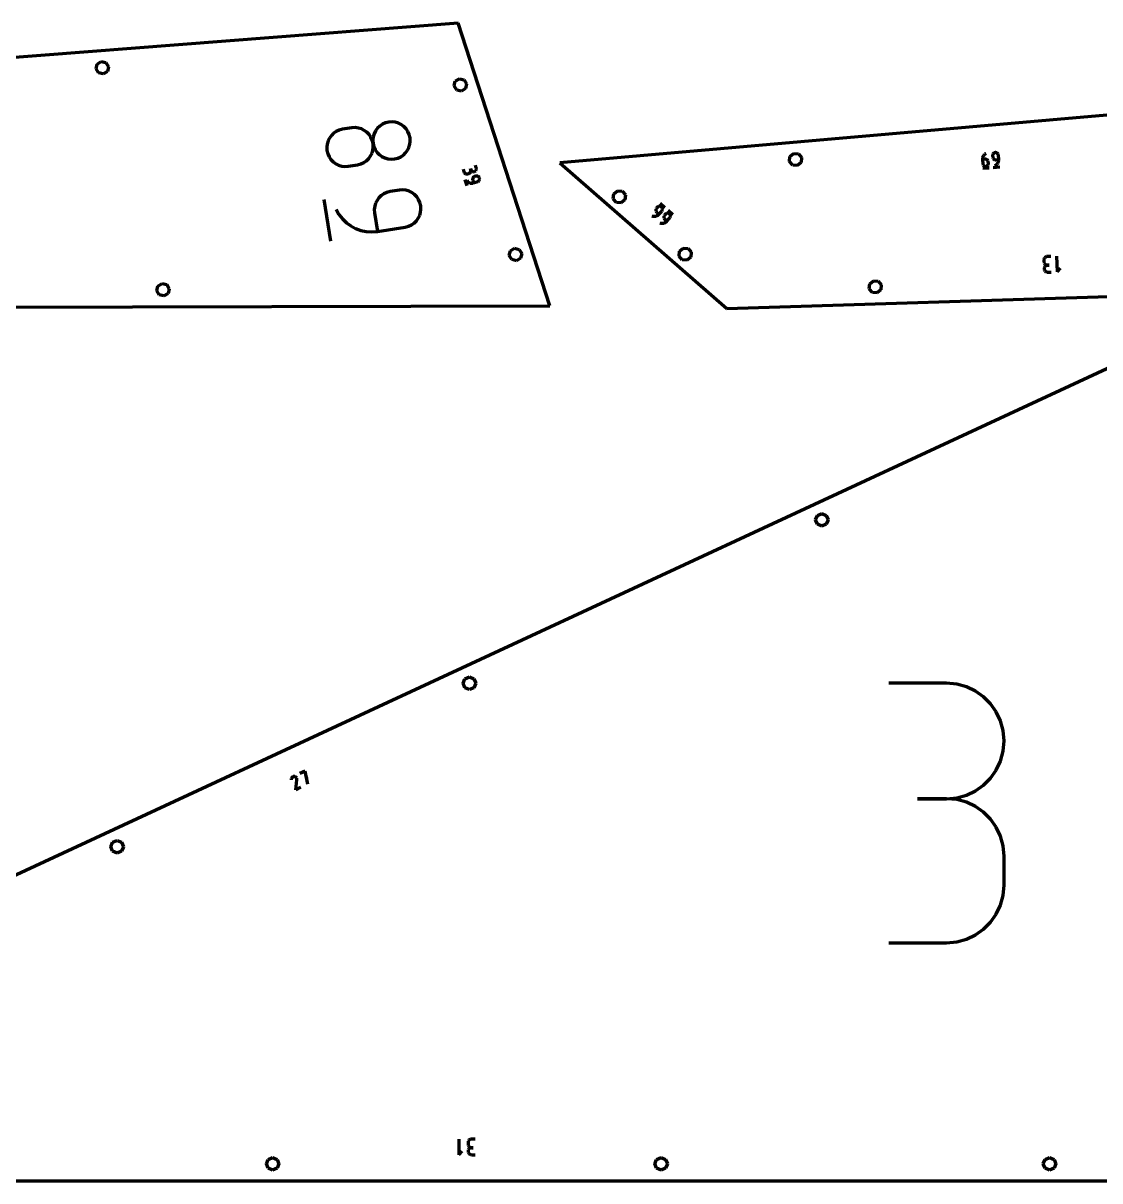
# Model space of a CAD drawing. Header units: inches. Extents: x -100 to 100, y -100 to -26.
# Drawn here: x -63.17 to -49.31, y -99.94 to -85.03 of the extents above; entities that cross this region are included whole.
import ezdxf

# ---------------------------------------------------------------- set-up
doc = ezdxf.new("R2010")
doc.units = ezdxf.units.IN
doc.header["$MEASUREMENT"] = 0
for name, color, linetype, lineweight in [('annotation', 7, 'Continuous', 0), ('boundary', 7, 'Continuous', 0), ('hole', 7, 'Continuous', 0)]:
    doc.layers.add(name, color=color, linetype=linetype, lineweight=lineweight)

msp = doc.modelspace()

# ---------------------------------------------------------------- linework, layer by layer
at = {"layer": 'annotation', "color": 1, "lineweight": 70}
for p, q in [((-59.175927, -86.449994), (-59.205363, -86.478624)), ((-59.141707, -86.426625), (-59.175927, -86.449994)), ((-59.103261, -86.409298), (-59.141707, -86.426625)), ((-59.061146, -86.398795), (-59.103261, -86.409298)), ((-58.942804, -86.380319), (-59.061146, -86.398795)), ((-59.061146, -86.398795), (-59.061146, -86.398795)), ((-58.899489, -86.377483), (-58.942804, -86.380319)), ((-58.857546, -86.382254), (-58.899489, -86.377483)), ((-58.817755, -86.394061), (-58.857546, -86.382254)), ((-58.780896, -86.412334), (-58.817755, -86.394061)), ((-58.74775, -86.436503), (-58.780896, -86.412334)), ((-58.719096, -86.465999), (-58.74775, -86.436503)), ((-58.635791, -86.419052), (-58.654093, -86.455882)), ((-58.611584, -86.385923), (-58.635791, -86.419052)), ((-58.582042, -86.357276), (-58.611584, -86.385923)), ((-58.547733, -86.333894), (-58.582042, -86.357276)), ((-58.509225, -86.316558), (-58.547733, -86.333894)), ((-58.467087, -86.30605), (-58.509225, -86.316558)), ((-58.423952, -86.303242), (-58.467087, -86.30605)), ((-58.467087, -86.30605), (-58.467087, -86.30605)), ((-58.382149, -86.308035), (-58.423952, -86.303242)), ((-58.342463, -86.319858), (-58.382149, -86.308035)), ((-58.30568, -86.338143), (-58.342463, -86.319858)), ((-58.272584, -86.36232), (-58.30568, -86.338143)), ((-58.243961, -86.391821), (-58.272584, -86.36232)), ((-58.220595, -86.426076), (-58.243961, -86.391821)), ((-58.203273, -86.464516), (-58.220595, -86.426076)), ((-59.259396, -86.588281), (-59.264123, -86.630154)), ((-59.247655, -86.548548), (-59.259396, -86.588281)), ((-59.229459, -86.511736), (-59.247655, -86.548548)), ((-59.205363, -86.478624), (-59.229459, -86.511736)), ((-58.695715, -86.500252), (-58.719096, -86.465999)), ((-58.678387, -86.538691), (-58.695715, -86.500252)), ((-58.667892, -86.580746), (-58.678387, -86.538691)), ((-58.665923, -86.495628), (-58.670712, -86.537511)), ((-58.670712, -86.537511), (-58.667892, -86.580746)), ((-58.665066, -86.623999), (-58.667892, -86.580746)), ((-58.667892, -86.580746), (-58.667892, -86.580746)), ((-58.667892, -86.580746), (-58.667892, -86.580746)), ((-58.667892, -86.580746), (-58.6574, -86.622784)), ((-58.654093, -86.455882), (-58.665923, -86.495628)), ((-58.206548, -86.631462), (-58.194736, -86.591715)), ((-58.192779, -86.506572), (-58.203273, -86.464516)), ((-58.194736, -86.591715), (-58.189955, -86.549825)), ((-58.189955, -86.549825), (-58.192779, -86.506572)), ((-58.192779, -86.506572), (-58.192779, -86.506572)), ((-59.264123, -86.630154), (-59.26128, -86.673386)), ((-59.26128, -86.673386), (-59.26128, -86.673386)), ((-59.26128, -86.673386), (-59.25081, -86.715427)), ((-59.25081, -86.715427), (-59.233545, -86.753866)), ((-58.724157, -86.775585), (-58.699961, -86.742463)), ((-58.699961, -86.742463), (-58.681668, -86.705638)), ((-58.681668, -86.705638), (-58.669848, -86.66589)), ((-58.669848, -86.66589), (-58.665066, -86.623999)), ((-58.6574, -86.622784), (-58.640072, -86.661214)), ((-58.640072, -86.661214), (-58.61669, -86.695463)), ((-58.61669, -86.695463), (-58.588033, -86.724961)), ((-58.588033, -86.724961), (-58.55488, -86.749135)), ((-58.312621, -86.753383), (-58.278428, -86.730025)), ((-58.278428, -86.730025), (-58.248968, -86.701399)), ((-58.248968, -86.701399), (-58.224817, -86.668284)), ((-58.224817, -86.668284), (-58.206548, -86.631462)), ((-50.81741, -86.745151), (-50.821787, -86.755083)), ((-50.811695, -86.735948), (-50.81741, -86.745151)), ((-50.80473, -86.727615), (-50.811695, -86.735948)), ((-50.796602, -86.720295), (-50.80473, -86.727615)), ((-50.787399, -86.714129), (-50.796602, -86.720295)), ((-50.777208, -86.70926), (-50.787399, -86.714129)), ((-50.777208, -86.70926), (-50.777208, -86.70926)), ((-50.693575, -86.732404), (-50.693592, -86.739072)), ((-50.693592, -86.739072), (-50.691985, -86.757485)), ((-50.692407, -86.726026), (-50.693575, -86.732404)), ((-50.690184, -86.720052), (-50.692407, -86.726026)), ((-50.687, -86.714594), (-50.690184, -86.720052)), ((-50.682952, -86.709768), (-50.687, -86.714594)), ((-50.678135, -86.705685), (-50.682952, -86.709768)), ((-50.672645, -86.702459), (-50.678135, -86.705685)), ((-50.666578, -86.700205), (-50.672645, -86.702459)), ((-50.66003, -86.699035), (-50.666578, -86.700205)), ((-50.653364, -86.699052), (-50.66003, -86.699035)), ((-50.66003, -86.699035), (-50.66003, -86.699035)), ((-50.646991, -86.700221), (-50.653364, -86.699052)), ((-50.641023, -86.702446), (-50.646991, -86.700221)), ((-50.635574, -86.705633), (-50.641023, -86.702446)), ((-50.630755, -86.709687), (-50.635574, -86.705633)), ((-50.62668, -86.714511), (-50.630755, -86.709687)), ((-50.623461, -86.72001), (-50.62668, -86.714511)), ((-50.62121, -86.726089), (-50.623461, -86.72001)), ((-50.620041, -86.732654), (-50.62121, -86.726089)), ((-50.615222, -86.787884), (-50.620041, -86.732654)), ((-50.620041, -86.732654), (-50.620041, -86.732654)), ((-59.233545, -86.753866), (-59.210252, -86.78813)), ((-59.210252, -86.78813), (-59.1817, -86.817644)), ((-59.1817, -86.817644), (-59.148659, -86.841836)), ((-59.148659, -86.841836), (-59.111896, -86.860131)), ((-59.111896, -86.860131), (-59.072182, -86.871957)), ((-59.072182, -86.871957), (-59.030284, -86.87674)), ((-59.030284, -86.87674), (-58.986971, -86.873907)), ((-58.986971, -86.873907), (-58.868629, -86.855432)), ((-58.868629, -86.855432), (-58.826493, -86.844927)), ((-58.868629, -86.855432), (-58.868629, -86.855432)), ((-58.826493, -86.844927), (-58.787991, -86.827597)), ((-58.787991, -86.827597), (-58.75369, -86.804223)), ((-58.75369, -86.804223), (-58.724157, -86.775585)), ((-58.55488, -86.749135), (-58.518011, -86.767414)), ((-58.518011, -86.767414), (-58.478208, -86.779226)), ((-58.478208, -86.779226), (-58.436248, -86.784)), ((-58.436248, -86.784), (-58.392913, -86.781163)), ((-58.392913, -86.781163), (-58.350974, -86.770689)), ((-58.392913, -86.781163), (-58.392913, -86.781163)), ((-58.350974, -86.770689), (-58.312621, -86.753383)), ((-57.339999, -86.896526), (-57.351397, -86.861415)), ((-57.338516, -86.903025), (-57.339999, -86.896526)), ((-50.824738, -86.765601), (-50.826176, -86.776563)), ((-50.826176, -86.776563), (-50.826014, -86.787828)), ((-50.789239, -86.784619), (-50.826014, -86.787828)), ((-50.826014, -86.787828), (-50.821211, -86.842872)), ((-50.821787, -86.755083), (-50.824738, -86.765601)), ((-50.821211, -86.842872), (-50.821211, -86.842872)), ((-50.821211, -86.842872), (-50.82004, -86.849436)), ((-50.820798, -86.900792), (-50.737994, -86.893567)), ((-50.82004, -86.849436), (-50.817785, -86.855514)), ((-50.817785, -86.855514), (-50.814561, -86.861011)), ((-50.814561, -86.861011), (-50.81048, -86.865833)), ((-50.81048, -86.865833), (-50.805657, -86.869884)), ((-50.805657, -86.869884), (-50.800206, -86.87307)), ((-50.800206, -86.87307), (-50.794241, -86.875294)), ((-50.794241, -86.875294), (-50.787875, -86.876463)), ((-50.782573, -86.784632), (-50.789239, -86.784619)), ((-50.787875, -86.876463), (-50.781223, -86.87648)), ((-50.776201, -86.785792), (-50.782573, -86.784632)), ((-50.781223, -86.87648), (-50.774661, -86.875309)), ((-50.781223, -86.87648), (-50.781223, -86.87648)), ((-50.770234, -86.788004), (-50.776201, -86.785792)), ((-50.774661, -86.875309), (-50.768586, -86.873055)), ((-50.764786, -86.791174), (-50.770234, -86.788004)), ((-50.768586, -86.873055), (-50.763094, -86.869831)), ((-50.759969, -86.79521), (-50.764786, -86.791174)), ((-50.763094, -86.869831), (-50.758279, -86.86575)), ((-50.755895, -86.800018), (-50.759969, -86.79521)), ((-50.758279, -86.86575), (-50.754235, -86.860926)), ((-50.752677, -86.805503), (-50.755895, -86.800018)), ((-50.754235, -86.860926), (-50.751057, -86.85547)), ((-50.750428, -86.811573), (-50.752677, -86.805503)), ((-50.751057, -86.85547), (-50.748839, -86.849498)), ((-50.749259, -86.818134), (-50.750428, -86.811573)), ((-50.74766, -86.836454), (-50.749259, -86.818134)), ((-50.749259, -86.818134), (-50.749259, -86.818134)), ((-50.748839, -86.849498), (-50.747675, -86.843121)), ((-50.747675, -86.843121), (-50.74766, -86.836454)), ((-50.691985, -86.757485), (-50.691985, -86.757485)), ((-50.691985, -86.757485), (-50.690814, -86.764049)), ((-50.690814, -86.764049), (-50.688559, -86.770127)), ((-50.688559, -86.770127), (-50.685335, -86.775625)), ((-50.685335, -86.775625), (-50.681254, -86.780447)), ((-50.685144, -86.888955), (-50.602339, -86.88173)), ((-50.681254, -86.780447), (-50.676431, -86.784498)), ((-50.676431, -86.784498), (-50.67098, -86.787683)), ((-50.67098, -86.787683), (-50.665015, -86.789907)), ((-50.665015, -86.789907), (-50.658649, -86.791076)), ((-50.663982, -86.86625), (-50.653808, -86.861413)), ((-50.663982, -86.86625), (-50.663982, -86.86625)), ((-50.658649, -86.791076), (-50.651997, -86.791093)), ((-50.653808, -86.861413), (-50.644617, -86.855274)), ((-50.651997, -86.791093), (-50.615222, -86.787884)), ((-50.644617, -86.855274), (-50.636498, -86.847975)), ((-50.636498, -86.847975), (-50.629539, -86.839661)), ((-50.629539, -86.839661), (-50.623828, -86.830474)), ((-50.623828, -86.830474), (-50.619453, -86.82056)), ((-50.619453, -86.82056), (-50.616501, -86.810061)), ((-50.616501, -86.810061), (-50.615062, -86.799121)), ((-50.615062, -86.799121), (-50.615222, -86.787884)), ((-57.509325, -86.912682), (-57.497927, -86.947793)), ((-57.497927, -86.947793), (-57.497927, -86.947793)), ((-57.497927, -86.947793), (-57.49531, -86.953924)), ((-57.49531, -86.953924), (-57.491749, -86.959336)), ((-57.491749, -86.959336), (-57.487374, -86.963963)), ((-57.488478, -87.044218), (-57.462814, -87.123276)), ((-57.487374, -86.963963), (-57.482319, -86.967739)), ((-57.482319, -86.967739), (-57.476716, -86.970596)), ((-57.476716, -86.970596), (-57.470697, -86.97247)), ((-57.470697, -86.97247), (-57.464394, -86.973293)), ((-57.464394, -86.973293), (-57.45794, -86.972999)), ((-57.45794, -86.972999), (-57.451467, -86.971523)), ((-57.451467, -86.971523), (-57.433886, -86.965816)), ((-57.433886, -86.965816), (-57.427783, -86.96321)), ((-57.433886, -86.965816), (-57.433886, -86.965816)), ((-57.427783, -86.96321), (-57.422388, -86.959657)), ((-57.422388, -86.959657), (-57.417771, -86.955289)), ((-57.417771, -86.955289), (-57.414, -86.950237)), ((-57.410222, -86.919322), (-57.415929, -86.901742)), ((-57.415929, -86.901742), (-57.410222, -86.919322)), ((-57.414, -86.950237), (-57.411142, -86.944633)), ((-57.411142, -86.944633), (-57.409268, -86.938608)), ((-57.408739, -86.925821), (-57.410222, -86.919322)), ((-57.410222, -86.919322), (-57.410222, -86.919322)), ((-57.410222, -86.919322), (-57.407605, -86.925453)), ((-57.409268, -86.938608), (-57.408444, -86.932294)), ((-57.408444, -86.932294), (-57.408739, -86.925821)), ((-57.407605, -86.925453), (-57.404042, -86.930865)), ((-57.404042, -86.930865), (-57.399664, -86.935491)), ((-57.399664, -86.935491), (-57.394603, -86.939264)), ((-57.394603, -86.939264), (-57.388991, -86.942119)), ((-57.388991, -86.942119), (-57.382959, -86.943988)), ((-57.386614, -87.035241), (-57.38744, -87.041554)), ((-57.38744, -87.041554), (-57.387147, -87.04802)), ((-57.384737, -87.029214), (-57.386614, -87.035241)), ((-57.381874, -87.023603), (-57.384737, -87.029214)), ((-57.382959, -86.943988), (-57.376639, -86.944806)), ((-57.378094, -87.018543), (-57.381874, -87.023603)), ((-57.373462, -87.014164), (-57.378094, -87.018543)), ((-57.376639, -86.944806), (-57.370163, -86.944505)), ((-57.368047, -87.0106), (-57.373462, -87.014164)), ((-57.370163, -86.944505), (-57.363663, -86.94302)), ((-57.361915, -87.007983), (-57.368047, -87.0106)), ((-57.363663, -86.94302), (-57.35756, -86.940414)), ((-57.363663, -86.94302), (-57.363663, -86.94302)), ((-57.344334, -87.002276), (-57.361915, -87.007983)), ((-57.361915, -87.007983), (-57.361915, -87.007983)), ((-57.35756, -86.940414), (-57.352165, -86.936861)), ((-57.352165, -86.936861), (-57.347548, -86.932493)), ((-57.347548, -86.932493), (-57.343777, -86.927441)), ((-57.337834, -87.000792), (-57.344334, -87.002276)), ((-57.343777, -86.927441), (-57.340919, -86.921837)), ((-57.340919, -86.921837), (-57.339045, -86.915812)), ((-57.339045, -86.915812), (-57.338221, -86.909498)), ((-57.338221, -86.909498), (-57.338516, -86.903025)), ((-57.331357, -87.000496), (-57.337834, -87.000792)), ((-57.325035, -87.001319), (-57.331357, -87.000496)), ((-57.319002, -87.003193), (-57.325035, -87.001319)), ((-57.313388, -87.006052), (-57.319002, -87.003193)), ((-57.308326, -87.009827), (-57.313388, -87.006052)), ((-57.303949, -87.014451), (-57.308326, -87.009827)), ((-57.300388, -87.019855), (-57.303949, -87.014451)), ((-57.297775, -87.025973), (-57.300388, -87.019855)), ((-57.298704, -87.051287), (-57.296824, -87.04526)), ((-57.296292, -87.032472), (-57.297775, -87.025973)), ((-57.297775, -87.025973), (-57.297775, -87.025973)), ((-57.296824, -87.04526), (-57.295998, -87.038945)), ((-57.295998, -87.038945), (-57.296292, -87.032472)), ((-58.329656, -87.182162), (-58.448602, -87.200732)), ((-58.28632, -87.179325), (-58.329656, -87.182162)), ((-58.244361, -87.184099), (-58.28632, -87.179325)), ((-58.204557, -87.195911), (-58.244361, -87.184099)), ((-58.167689, -87.21419), (-58.204557, -87.195911)), ((-57.461595, -87.059731), (-57.461595, -87.059731)), ((-57.461595, -87.059731), (-57.454593, -87.068557)), ((-57.454593, -87.068557), (-57.446544, -87.076131)), ((-57.446544, -87.076131), (-57.437606, -87.082401)), ((-57.437606, -87.082401), (-57.42794, -87.087311)), ((-57.42794, -87.087311), (-57.417704, -87.09081)), ((-57.417704, -87.09081), (-57.40706, -87.092843)), ((-57.40706, -87.092843), (-57.396166, -87.093358)), ((-57.396166, -87.093358), (-57.385183, -87.0923)), ((-57.387147, -87.04802), (-57.385668, -87.054505)), ((-57.385668, -87.054505), (-57.37427, -87.089617)), ((-57.385183, -87.0923), (-57.37427, -87.089617)), ((-57.37427, -87.089617), (-57.321538, -87.072499)), ((-57.321538, -87.072499), (-57.315405, -87.069883)), ((-57.321538, -87.072499), (-57.321538, -87.072499)), ((-57.315405, -87.069883), (-57.309988, -87.066323)), ((-57.309988, -87.066323), (-57.305353, -87.061949)), ((-57.305353, -87.061949), (-57.301569, -87.056893)), ((-57.301569, -87.056893), (-57.298704, -87.051287)), ((-59.299896, -87.303226), (-59.216389, -87.838114)), ((-58.617266, -87.313728), (-58.635558, -87.350556)), ((-58.593071, -87.280601), (-58.617266, -87.313728)), ((-58.563539, -87.251955), (-58.593071, -87.280601)), ((-58.529239, -87.228574), (-58.563539, -87.251955)), ((-58.490737, -87.211239), (-58.529239, -87.228574)), ((-58.448602, -87.200732), (-58.490737, -87.211239)), ((-58.448602, -87.200732), (-58.448602, -87.200732)), ((-58.134536, -87.238364), (-58.167689, -87.21419)), ((-58.105879, -87.267862), (-58.134536, -87.238364)), ((-58.082496, -87.302111), (-58.105879, -87.267862)), ((-58.065169, -87.340541), (-58.082496, -87.302111)), ((-58.054677, -87.382579), (-58.065169, -87.340541)), ((-59.143011, -87.430713), (-59.143011, -87.430713)), ((-59.143011, -87.430713), (-59.10709, -87.494695)), ((-58.647379, -87.390301), (-58.652162, -87.432182)), ((-58.652162, -87.432182), (-58.649339, -87.475418)), ((-58.649339, -87.475418), (-58.612252, -87.712974)), ((-58.635558, -87.350556), (-58.647379, -87.390301)), ((-58.068452, -87.507593), (-58.056624, -87.467832)), ((-58.056624, -87.467832), (-58.051842, -87.425903)), ((-58.051842, -87.425903), (-58.054677, -87.382579)), ((-58.054677, -87.382579), (-58.054677, -87.382579)), ((-55.029069, -87.433525), (-55.029702, -87.439794)), ((-55.029702, -87.439794), (-55.029263, -87.446063)), ((-55.029263, -87.446063), (-55.027764, -87.452186)), ((-55.027354, -87.4274), (-55.029069, -87.433525)), ((-55.027764, -87.452186), (-55.025214, -87.458016)), ((-55.024546, -87.421567), (-55.027354, -87.4274)), ((-55.025214, -87.458016), (-55.021626, -87.463407)), ((-55.020635, -87.416172), (-55.024546, -87.421567)), ((-55.021626, -87.463407), (-55.017008, -87.468215)), ((-55.008557, -87.402304), (-55.020635, -87.416172)), ((-55.020635, -87.416172), (-55.020635, -87.416172)), ((-55.017008, -87.468215), (-54.989171, -87.492459)), ((-55.003748, -87.397687), (-55.008557, -87.402304)), ((-54.99835, -87.394098), (-55.003748, -87.397687)), ((-54.992511, -87.391549), (-54.99835, -87.394098)), ((-54.997167, -87.500396), (-54.989171, -87.492459)), ((-54.986378, -87.39005), (-54.992511, -87.391549)), ((-54.989171, -87.492459), (-54.952882, -87.450794)), ((-54.980098, -87.389612), (-54.986378, -87.39005)), ((-54.973818, -87.390245), (-54.980098, -87.389612)), ((-54.911476, -87.410291), (-54.974156, -87.355701)), ((-54.967685, -87.391961), (-54.973818, -87.390245)), ((-54.961846, -87.394769), (-54.967685, -87.391961)), ((-54.956448, -87.39868), (-54.961846, -87.394769)), ((-54.951843, -87.403481), (-54.956448, -87.39868)), ((-54.956448, -87.39868), (-54.956448, -87.39868)), ((-54.952882, -87.450794), (-54.94897, -87.445394)), ((-54.952882, -87.450794), (-54.952882, -87.450794)), ((-54.948265, -87.408874), (-54.951843, -87.403481)), ((-54.94897, -87.445394), (-54.94616, -87.439552)), ((-54.945725, -87.414712), (-54.948265, -87.408874)), ((-54.94616, -87.439552), (-54.944441, -87.433415)), ((-54.944235, -87.420847), (-54.945725, -87.414712)), ((-54.944441, -87.433415), (-54.943803, -87.427131)), ((-54.943803, -87.427131), (-54.944235, -87.420847)), ((-54.905873, -87.491736), (-54.917951, -87.505604)), ((-54.901063, -87.487119), (-54.905873, -87.491736)), ((-54.895665, -87.48353), (-54.901063, -87.487119)), ((-54.889826, -87.480981), (-54.895665, -87.48353)), ((-54.883693, -87.479482), (-54.889826, -87.480981)), ((-54.877413, -87.479044), (-54.883693, -87.479482)), ((-54.871133, -87.479677), (-54.877413, -87.479044)), ((-54.808792, -87.499723), (-54.871471, -87.445133)), ((-54.865, -87.481393), (-54.871133, -87.479677)), ((-54.859161, -87.484201), (-54.865, -87.481393)), ((-54.853763, -87.488112), (-54.859161, -87.484201)), ((-54.849158, -87.492913), (-54.853763, -87.488112)), ((-54.853763, -87.488112), (-54.853763, -87.488112)), ((-54.845581, -87.498306), (-54.849158, -87.492913)), ((-59.10709, -87.494695), (-59.063137, -87.551708)), ((-59.063137, -87.551708), (-59.012123, -87.601244)), ((-59.012123, -87.601244), (-58.955023, -87.642794)), ((-58.955023, -87.642794), (-58.892808, -87.67585)), ((-58.213342, -87.646779), (-58.17483, -87.62947)), ((-58.17483, -87.62947), (-58.140515, -87.606123)), ((-58.140515, -87.606123), (-58.110967, -87.577512)), ((-58.110967, -87.577512), (-58.086756, -87.544411)), ((-58.086756, -87.544411), (-58.068452, -87.507593)), ((-55.079605, -87.511865), (-55.079605, -87.511865)), ((-55.079605, -87.511865), (-55.069026, -87.515821)), ((-55.069026, -87.515821), (-55.0582, -87.518165)), ((-55.0582, -87.518165), (-55.047288, -87.518935)), ((-55.047288, -87.518935), (-55.036455, -87.518164)), ((-55.036455, -87.518164), (-55.025864, -87.51589)), ((-55.025864, -87.51589), (-55.015676, -87.512147)), ((-55.015676, -87.512147), (-55.006056, -87.50697)), ((-55.006056, -87.50697), (-54.997167, -87.500396)), ((-54.976921, -87.601297), (-54.976921, -87.601297)), ((-54.976921, -87.601297), (-54.966342, -87.605253)), ((-54.966342, -87.605253), (-54.955515, -87.607597)), ((-54.955515, -87.607597), (-54.944604, -87.608367)), ((-54.944604, -87.608367), (-54.933771, -87.607596)), ((-54.933771, -87.607596), (-54.923179, -87.605322)), ((-54.926384, -87.522956), (-54.927017, -87.529226)), ((-54.927017, -87.529226), (-54.926579, -87.535495)), ((-54.926579, -87.535495), (-54.925079, -87.541618)), ((-54.924669, -87.516832), (-54.926384, -87.522956)), ((-54.925079, -87.541618), (-54.92253, -87.547448)), ((-54.921862, -87.510999), (-54.924669, -87.516832)), ((-54.923179, -87.605322), (-54.912992, -87.601578)), ((-54.92253, -87.547448), (-54.918941, -87.552839)), ((-54.917951, -87.505604), (-54.921862, -87.510999)), ((-54.918941, -87.552839), (-54.914324, -87.557647)), ((-54.917951, -87.505604), (-54.917951, -87.505604)), ((-54.914324, -87.557647), (-54.886486, -87.581891)), ((-54.912992, -87.601578), (-54.903372, -87.596402)), ((-54.903372, -87.596402), (-54.894482, -87.589828)), ((-54.894482, -87.589828), (-54.886486, -87.581891)), ((-54.886486, -87.581891), (-54.850198, -87.540225)), ((-54.850198, -87.540225), (-54.846286, -87.534826)), ((-54.850198, -87.540225), (-54.850198, -87.540225)), ((-54.846286, -87.534826), (-54.843476, -87.528984)), ((-54.843041, -87.504144), (-54.845581, -87.498306)), ((-54.843476, -87.528984), (-54.841757, -87.522847)), ((-54.84155, -87.510279), (-54.843041, -87.504144)), ((-54.841757, -87.522847), (-54.841118, -87.516562)), ((-54.841118, -87.516562), (-54.84155, -87.510279)), ((-58.892808, -87.67585), (-58.826451, -87.699905)), ((-58.826451, -87.699905), (-58.756925, -87.714449)), ((-58.756925, -87.714449), (-58.685201, -87.718975)), ((-58.685201, -87.718975), (-58.612252, -87.712974)), ((-58.612252, -87.712974), (-58.255481, -87.657275)), ((-58.255481, -87.657275), (-58.213342, -87.646779)), ((-58.255481, -87.657275), (-58.255481, -87.657275)), ((-50.033795, -88.075111), (-50.034259, -88.083151)), ((-50.034259, -88.083151), (-50.033542, -88.10556)), ((-50.031959, -88.067492), (-50.033795, -88.075111)), ((-50.028874, -88.060427), (-50.031959, -88.067492)), ((-50.02466, -88.054046), (-50.028874, -88.060427)), ((-50.019439, -88.048482), (-50.02466, -88.054046)), ((-50.013335, -88.043866), (-50.019439, -88.048482)), ((-50.006468, -88.040331), (-50.013335, -88.043866)), ((-49.998961, -88.038007), (-50.006468, -88.040331)), ((-49.990935, -88.037028), (-49.998961, -88.038007)), ((-49.94618, -88.035596), (-49.990935, -88.037028)), ((-49.990935, -88.037028), (-49.990935, -88.037028)), ((-49.870608, -88.033171), (-49.86416, -88.234713)), ((-50.033542, -88.10556), (-50.033542, -88.10556)), ((-50.033542, -88.10556), (-50.032565, -88.113551)), ((-50.032565, -88.113551), (-50.030246, -88.121035)), ((-50.030215, -88.186995), (-50.030678, -88.195069)), ((-50.030678, -88.195069), (-50.030678, -88.195069)), ((-50.030678, -88.195069), (-50.029701, -88.20306)), ((-50.030246, -88.121035), (-50.026715, -88.127888)), ((-50.02838, -88.179349), (-50.030215, -88.186995)), ((-50.029701, -88.20306), (-50.027382, -88.210544)), ((-50.025295, -88.172262), (-50.02838, -88.179349)), ((-50.027382, -88.210544), (-50.023851, -88.217398)), ((-50.026715, -88.127888), (-50.022102, -88.133987)), ((-50.021082, -88.165865), (-50.025295, -88.172262)), ((-50.023851, -88.217398), (-50.019238, -88.223496)), ((-50.022102, -88.133987), (-50.016537, -88.139207)), ((-50.015862, -88.160289), (-50.021082, -88.165865)), ((-50.019238, -88.223496), (-50.013673, -88.228716)), ((-50.016537, -88.139207), (-50.010149, -88.143424)), ((-50.009758, -88.155665), (-50.015862, -88.160289)), ((-50.013673, -88.228716), (-50.007285, -88.232934)), ((-50.010149, -88.143424), (-50.003071, -88.146515)), ((-50.002891, -88.152125), (-50.009758, -88.155665)), ((-50.007285, -88.232934), (-50.000206, -88.236024)), ((-50.003071, -88.146515), (-49.99543, -88.148355)), ((-49.995384, -88.1498), (-50.002891, -88.152125)), ((-50.000206, -88.236024), (-49.992566, -88.237864)), ((-49.99543, -88.148355), (-49.987358, -88.14882)), ((-49.987358, -88.14882), (-49.995384, -88.1498)), ((-49.992566, -88.237864), (-49.984493, -88.238329)), ((-49.987358, -88.14882), (-49.964949, -88.148103)), ((-49.964949, -88.148103), (-49.987358, -88.14882)), ((-49.987358, -88.14882), (-49.987358, -88.14882)), ((-49.984493, -88.238329), (-49.939739, -88.236897)), ((-49.86416, -88.234713), (-49.820788, -88.188461)), ((-51.288535, -93.531976), (-52.031137, -93.531976)), ((-51.154977, -93.543964), (-51.288535, -93.531976)), ((-51.029303, -93.578512), (-51.154977, -93.543964)), ((-50.913604, -93.633494), (-51.029303, -93.578512)), ((-50.809969, -93.706786), (-50.913604, -93.633494)), ((-50.720491, -93.796263), (-50.809969, -93.706786)), ((-50.647257, -93.899801), (-50.720491, -93.796263)), ((-50.59236, -94.015274), (-50.647257, -93.899801)), ((-50.557889, -94.140559), (-50.59236, -94.015274)), ((-50.545934, -94.273529), (-50.557889, -94.140559)), ((-50.557889, -94.407124), (-50.545934, -94.273529)), ((-50.545934, -94.273529), (-50.545934, -94.273529)), ((-50.59236, -94.532894), (-50.557889, -94.407124)), ((-50.647257, -94.648733), (-50.59236, -94.532894)), ((-59.721538, -94.765386), (-59.722021, -94.775855)), ((-59.720345, -94.758822), (-59.721538, -94.765386)), ((-59.718076, -94.752752), (-59.720345, -94.758822)), ((-59.714843, -94.747268), (-59.718076, -94.752752)), ((-59.710758, -94.742462), (-59.714843, -94.747268)), ((-59.705933, -94.738426), (-59.710758, -94.742462)), ((-59.70048, -94.735253), (-59.705933, -94.738426)), ((-59.69451, -94.733034), (-59.70048, -94.735253)), ((-59.688136, -94.731861), (-59.69451, -94.733034)), ((-59.68147, -94.731827), (-59.688136, -94.731861)), ((-59.674932, -94.733037), (-59.68147, -94.731827)), ((-59.68147, -94.731827), (-59.68147, -94.731827)), ((-59.668876, -94.73532), (-59.674932, -94.733037)), ((-59.663398, -94.738563), (-59.668876, -94.73532)), ((-59.663871, -94.901422), (-59.648223, -94.773154)), ((-59.658594, -94.742656), (-59.663398, -94.738563)), ((-59.65456, -94.747487), (-59.658594, -94.742656)), ((-59.651394, -94.752944), (-59.65456, -94.747487)), ((-59.649189, -94.758917), (-59.651394, -94.752944)), ((-59.648044, -94.765293), (-59.649189, -94.758917)), ((-59.648223, -94.773154), (-59.648192, -94.773028)), ((-59.648223, -94.773154), (-59.648223, -94.773154)), ((-59.648192, -94.773028), (-59.648164, -94.772903)), ((-59.648164, -94.772903), (-59.648139, -94.772777)), ((-59.648139, -94.772777), (-59.648117, -94.77265)), ((-59.648117, -94.77265), (-59.648099, -94.772521)), ((-59.648099, -94.772521), (-59.648083, -94.772389)), ((-59.648083, -94.772389), (-59.648071, -94.772252)), ((-59.648071, -94.772252), (-59.648061, -94.772109)), ((-59.648061, -94.772109), (-59.648053, -94.771961)), ((-59.648053, -94.771961), (-59.648044, -94.765293)), ((-59.648053, -94.771961), (-59.648053, -94.771961)), ((-59.543327, -94.662328), (-59.610346, -94.693425)), ((-59.512186, -94.729441), (-59.545691, -94.744988)), ((-59.506901, -94.828584), (-59.543327, -94.662328)), ((-50.809969, -94.842185), (-50.720491, -94.752532)), ((-50.720491, -94.752532), (-50.647257, -94.648733)), ((-59.596937, -94.870364), (-59.663871, -94.901422)), ((-51.029303, -94.970621), (-50.913604, -94.915584)), ((-50.913604, -94.915584), (-50.809969, -94.842185)), ((-51.288535, -95.017179), (-51.660361, -95.017179)), ((-51.660361, -95.017179), (-51.288535, -95.017179)), ((-51.288535, -95.017179), (-51.154977, -95.005188)), ((-51.154977, -95.029167), (-51.288535, -95.017179)), ((-51.288535, -95.017179), (-51.288535, -95.017179)), ((-51.154977, -95.005188), (-51.029303, -94.970621)), ((-51.029303, -95.063715), (-51.154977, -95.029167)), ((-50.913604, -95.118697), (-51.029303, -95.063715)), ((-50.809969, -95.191989), (-50.913604, -95.118697)), ((-50.720491, -95.281466), (-50.809969, -95.191989)), ((-50.647257, -95.385004), (-50.720491, -95.281466)), ((-50.59236, -95.500478), (-50.647257, -95.385004)), ((-50.557889, -95.625762), (-50.59236, -95.500478)), ((-50.545934, -95.758732), (-50.557889, -95.625762)), ((-50.545934, -96.130557), (-50.545934, -95.758732)), ((-50.545934, -95.758732), (-50.545934, -95.758732)), ((-50.557889, -96.263583), (-50.545934, -96.130557)), ((-50.59236, -96.388896), (-50.557889, -96.263583)), ((-50.647257, -96.504378), (-50.59236, -96.388896)), ((-50.720491, -96.607909), (-50.647257, -96.504378)), ((-50.913604, -96.770639), (-50.809969, -96.697369)), ((-50.809969, -96.697369), (-50.720491, -96.607909)), ((-52.031137, -96.87211), (-51.288535, -96.87211)), ((-51.288535, -96.87211), (-51.154977, -96.860129)), ((-51.288535, -96.87211), (-51.288535, -96.87211)), ((-51.154977, -96.860129), (-51.029303, -96.825599)), ((-51.029303, -96.825599), (-50.913604, -96.770639)), ((-57.565704, -99.399178), (-57.565704, -99.600822)), ((-57.434728, -99.415115), (-57.439143, -99.421358)), ((-57.429332, -99.409721), (-57.434728, -99.415115)), ((-57.423083, -99.405303), (-57.429332, -99.409721)), ((-57.416107, -99.401989), (-57.423083, -99.405303)), ((-57.408529, -99.399906), (-57.416107, -99.401989)), ((-57.400475, -99.399184), (-57.408529, -99.399906)), ((-57.355698, -99.399184), (-57.400475, -99.399184)), ((-57.400475, -99.399184), (-57.400475, -99.399184)), ((-57.565704, -99.600822), (-57.520876, -99.555981)), ((-57.444532, -99.435877), (-57.445253, -99.443898)), ((-57.445253, -99.443898), (-57.445253, -99.466319)), ((-57.445253, -99.466319), (-57.445253, -99.466319)), ((-57.445253, -99.466319), (-57.444532, -99.474337)), ((-57.444532, -99.547818), (-57.445253, -99.555874)), ((-57.445253, -99.555874), (-57.445253, -99.555874)), ((-57.445253, -99.555874), (-57.444532, -99.563892)), ((-57.442454, -99.428321), (-57.444532, -99.435877)), ((-57.444532, -99.474337), (-57.442454, -99.481891)), ((-57.442454, -99.540235), (-57.444532, -99.547818)), ((-57.444532, -99.563892), (-57.442454, -99.571446)), ((-57.439143, -99.421358), (-57.442454, -99.428321)), ((-57.442454, -99.481891), (-57.439143, -99.488854)), ((-57.439143, -99.53325), (-57.442454, -99.540235)), ((-57.439143, -99.488854), (-57.434728, -99.495097)), ((-57.434728, -99.526991), (-57.439143, -99.53325)), ((-57.434728, -99.495097), (-57.429332, -99.500492)), ((-57.429332, -99.521585), (-57.434728, -99.526991)), ((-57.429332, -99.500492), (-57.423083, -99.504912)), ((-57.423083, -99.517159), (-57.429332, -99.521585)), ((-57.423083, -99.504912), (-57.416107, -99.508227)), ((-57.416107, -99.513841), (-57.423083, -99.517159)), ((-57.416107, -99.508227), (-57.408529, -99.51031)), ((-57.408529, -99.511756), (-57.416107, -99.513841)), ((-57.408529, -99.51031), (-57.400475, -99.511033)), ((-57.400475, -99.511033), (-57.408529, -99.511756)), ((-57.400475, -99.511033), (-57.378055, -99.511033)), ((-57.378055, -99.511033), (-57.400475, -99.511033)), ((-57.400475, -99.511033), (-57.400475, -99.511033)), ((-57.442454, -99.571446), (-57.439143, -99.578409)), ((-57.439143, -99.578409), (-57.434728, -99.584652)), ((-57.434728, -99.584652), (-57.429332, -99.590048)), ((-57.429332, -99.590048), (-57.423083, -99.594467)), ((-57.423083, -99.594467), (-57.416107, -99.597782)), ((-57.416107, -99.597782), (-57.408529, -99.599865)), ((-57.408529, -99.599865), (-57.400475, -99.600588)), ((-57.400475, -99.600588), (-57.355698, -99.600588))]:
    msp.add_line(p, q, dxfattribs=at)
at = {"layer": 'boundary', "color": 5, "lineweight": 70}
for p, q in [((-57.572412, -85.032211), (-71.754012, -86.129955)), ((-56.391032, -88.671439), (-57.572412, -85.032211)), ((-45.25123, -85.871352), (-56.266032, -86.832471)), ((-56.266032, -86.832471), (-54.113128, -88.707517)), ((-54.113128, -88.707517), (-45.713977, -88.438769)), ((-71.351603, -88.707517), (-56.391032, -88.671439)), ((-47.821449, -88.832517), (-71.754012, -99.9375)), ((-71.754012, -99.9375), (-43.167434, -99.9375))]:
    msp.add_line(p, q, dxfattribs=at)
at = {"layer": 'hole', "color": 5, "lineweight": 70}
for p, q in [((-62.219356, -85.558381), (-62.166308, -85.526034)), ((-62.166308, -85.526034), (-62.105925, -85.540672)), ((-62.105925, -85.540672), (-62.073578, -85.59372)), ((-62.233994, -85.618764), (-62.219356, -85.558381)), ((-62.201647, -85.671812), (-62.233994, -85.618764)), ((-62.141264, -85.68645), (-62.201647, -85.671812)), ((-62.088216, -85.654103), (-62.141264, -85.68645)), ((-62.073578, -85.59372), (-62.088216, -85.654103)), ((-57.624405, -85.840121), (-57.609768, -85.779738)), ((-57.592059, -85.893169), (-57.624405, -85.840121)), ((-57.609768, -85.779738), (-57.55672, -85.747391)), ((-57.55672, -85.747391), (-57.496337, -85.762029)), ((-57.496337, -85.762029), (-57.46399, -85.815077)), ((-57.46399, -85.815077), (-57.478628, -85.87546)), ((-57.531676, -85.907807), (-57.592059, -85.893169)), ((-57.478628, -85.87546), (-57.531676, -85.907807)), ((-53.30232, -86.749976), (-53.254897, -86.709834)), ((-53.254897, -86.709834), (-53.192978, -86.714982)), ((-53.192978, -86.714982), (-53.152836, -86.762406)), ((-53.307469, -86.811895), (-53.30232, -86.749976)), ((-53.267326, -86.859318), (-53.307469, -86.811895)), ((-53.205408, -86.864467), (-53.267326, -86.859318)), ((-53.157985, -86.824324), (-53.205408, -86.864467)), ((-53.152836, -86.762406), (-53.157985, -86.824324)), ((-55.570666, -87.231704), (-55.523243, -87.191562)), ((-55.523243, -87.191562), (-55.461325, -87.19671)), ((-55.575815, -87.293622), (-55.570666, -87.231704)), ((-55.535673, -87.341046), (-55.575815, -87.293622)), ((-55.473754, -87.346194), (-55.535673, -87.341046)), ((-55.426331, -87.306052), (-55.473754, -87.346194)), ((-55.461325, -87.19671), (-55.421182, -87.244134)), ((-55.421182, -87.244134), (-55.426331, -87.306052)), ((-56.90094, -87.963274), (-56.847892, -87.930928)), ((-56.847892, -87.930928), (-56.787509, -87.945566)), ((-54.72296, -87.970004), (-54.675537, -87.929861)), ((-54.675537, -87.929861), (-54.613619, -87.93501)), ((-54.613619, -87.93501), (-54.573476, -87.982433)), ((-56.915578, -88.023658), (-56.90094, -87.963274)), ((-56.883231, -88.076705), (-56.915578, -88.023658)), ((-56.822848, -88.091343), (-56.883231, -88.076705)), ((-56.7698, -88.058997), (-56.822848, -88.091343)), ((-56.787509, -87.945566), (-56.755162, -87.998613)), ((-56.755162, -87.998613), (-56.7698, -88.058997)), ((-54.728109, -88.031922), (-54.72296, -87.970004)), ((-54.687967, -88.079346), (-54.728109, -88.031922)), ((-54.626048, -88.084494), (-54.687967, -88.079346)), ((-54.578625, -88.044352), (-54.626048, -88.084494)), ((-54.573476, -87.982433), (-54.578625, -88.044352)), ((-61.437422, -88.416839), (-61.384374, -88.384492)), ((-61.384374, -88.384492), (-61.323991, -88.39913)), ((-52.276235, -88.390397), (-52.228812, -88.350255)), ((-52.228812, -88.350255), (-52.166893, -88.355403)), ((-52.166893, -88.355403), (-52.126751, -88.402827)), ((-61.45206, -88.477222), (-61.437422, -88.416839)), ((-61.419713, -88.53027), (-61.45206, -88.477222)), ((-61.35933, -88.544908), (-61.419713, -88.53027)), ((-61.306282, -88.512561), (-61.35933, -88.544908)), ((-61.323991, -88.39913), (-61.291645, -88.452178)), ((-61.291645, -88.452178), (-61.306282, -88.512561)), ((-52.281384, -88.452315), (-52.276235, -88.390397)), ((-52.241241, -88.499739), (-52.281384, -88.452315)), ((-52.179323, -88.504887), (-52.241241, -88.499739)), ((-52.1319, -88.464745), (-52.179323, -88.504887)), ((-52.126751, -88.402827), (-52.1319, -88.464745)), ((-52.973557, -91.426638), (-52.94978, -91.369236)), ((-52.94978, -91.369236), (-52.892377, -91.345459)), ((-52.892377, -91.345459), (-52.834975, -91.369236)), ((-52.834975, -91.369236), (-52.811198, -91.426638)), ((-52.94978, -91.484041), (-52.973557, -91.426638)), ((-52.892377, -91.507818), (-52.94978, -91.484041)), ((-52.834975, -91.484041), (-52.892377, -91.507818)), ((-52.811198, -91.426638), (-52.834975, -91.484041)), ((-57.4853, -93.473769), (-57.427897, -93.449992)), ((-57.427897, -93.449992), (-57.370495, -93.473769)), ((-57.509077, -93.531171), (-57.4853, -93.473769)), ((-57.4853, -93.588574), (-57.509077, -93.531171)), ((-57.427897, -93.612351), (-57.4853, -93.588574)), ((-57.370495, -93.588574), (-57.427897, -93.612351)), ((-57.370495, -93.473769), (-57.346718, -93.531171)), ((-57.346718, -93.531171), (-57.370495, -93.588574)), ((-62.044597, -95.635704), (-62.02082, -95.578302)), ((-62.02082, -95.693107), (-62.044597, -95.635704)), ((-62.02082, -95.578302), (-61.963417, -95.554525)), ((-61.963417, -95.554525), (-61.906015, -95.578302)), ((-61.906015, -95.578302), (-61.882238, -95.635704)), ((-61.882238, -95.635704), (-61.906015, -95.693107)), ((-61.963417, -95.716884), (-62.02082, -95.693107)), ((-61.906015, -95.693107), (-61.963417, -95.716884)), ((-60.041903, -99.71875), (-60.018126, -99.661347)), ((-60.018126, -99.661347), (-59.960723, -99.637571)), ((-59.960723, -99.637571), (-59.903321, -99.661347)), ((-59.903321, -99.661347), (-59.879544, -99.71875)), ((-55.041903, -99.71875), (-55.018126, -99.661347)), ((-55.018126, -99.661347), (-54.960723, -99.637571)), ((-54.960723, -99.637571), (-54.903321, -99.661347)), ((-54.903321, -99.661347), (-54.879544, -99.71875)), ((-50.041903, -99.71875), (-50.018126, -99.661347)), ((-50.018126, -99.661347), (-49.960723, -99.637571)), ((-49.960723, -99.637571), (-49.903321, -99.661347)), ((-49.903321, -99.661347), (-49.879544, -99.71875)), ((-60.018126, -99.776152), (-60.041903, -99.71875)), ((-59.960723, -99.799929), (-60.018126, -99.776152)), ((-59.903321, -99.776152), (-59.960723, -99.799929)), ((-59.879544, -99.71875), (-59.903321, -99.776152)), ((-55.018126, -99.776152), (-55.041903, -99.71875)), ((-54.960723, -99.799929), (-55.018126, -99.776152)), ((-54.903321, -99.776153), (-54.960723, -99.799929)), ((-54.879544, -99.71875), (-54.903321, -99.776153)), ((-50.018126, -99.776152), (-50.041903, -99.71875)), ((-49.960723, -99.799929), (-50.018126, -99.776152)), ((-49.903321, -99.776153), (-49.960723, -99.799929)), ((-49.879544, -99.71875), (-49.903321, -99.776153))]:
    msp.add_line(p, q, dxfattribs=at)

doc.saveas('drawing.dxf')
